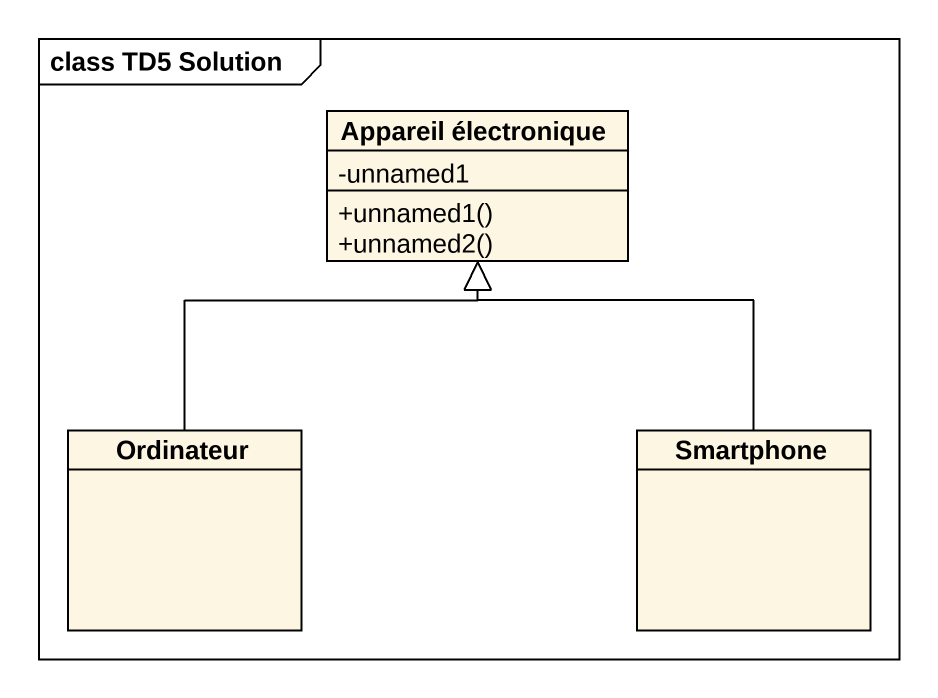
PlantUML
@startuml
mainframe class TD5 Solution
hide circle
hide empty members
skinparam classAttributeIconSize 0
class "Appareil électronique" as Appareil_électronique {
  -unnamed1
  +unnamed1()
  +unnamed2()
}
class Ordinateur
class Smartphone
Ordinateur -up-|> Appareil_électronique
Smartphone -up-|> Appareil_électronique
@enduml
